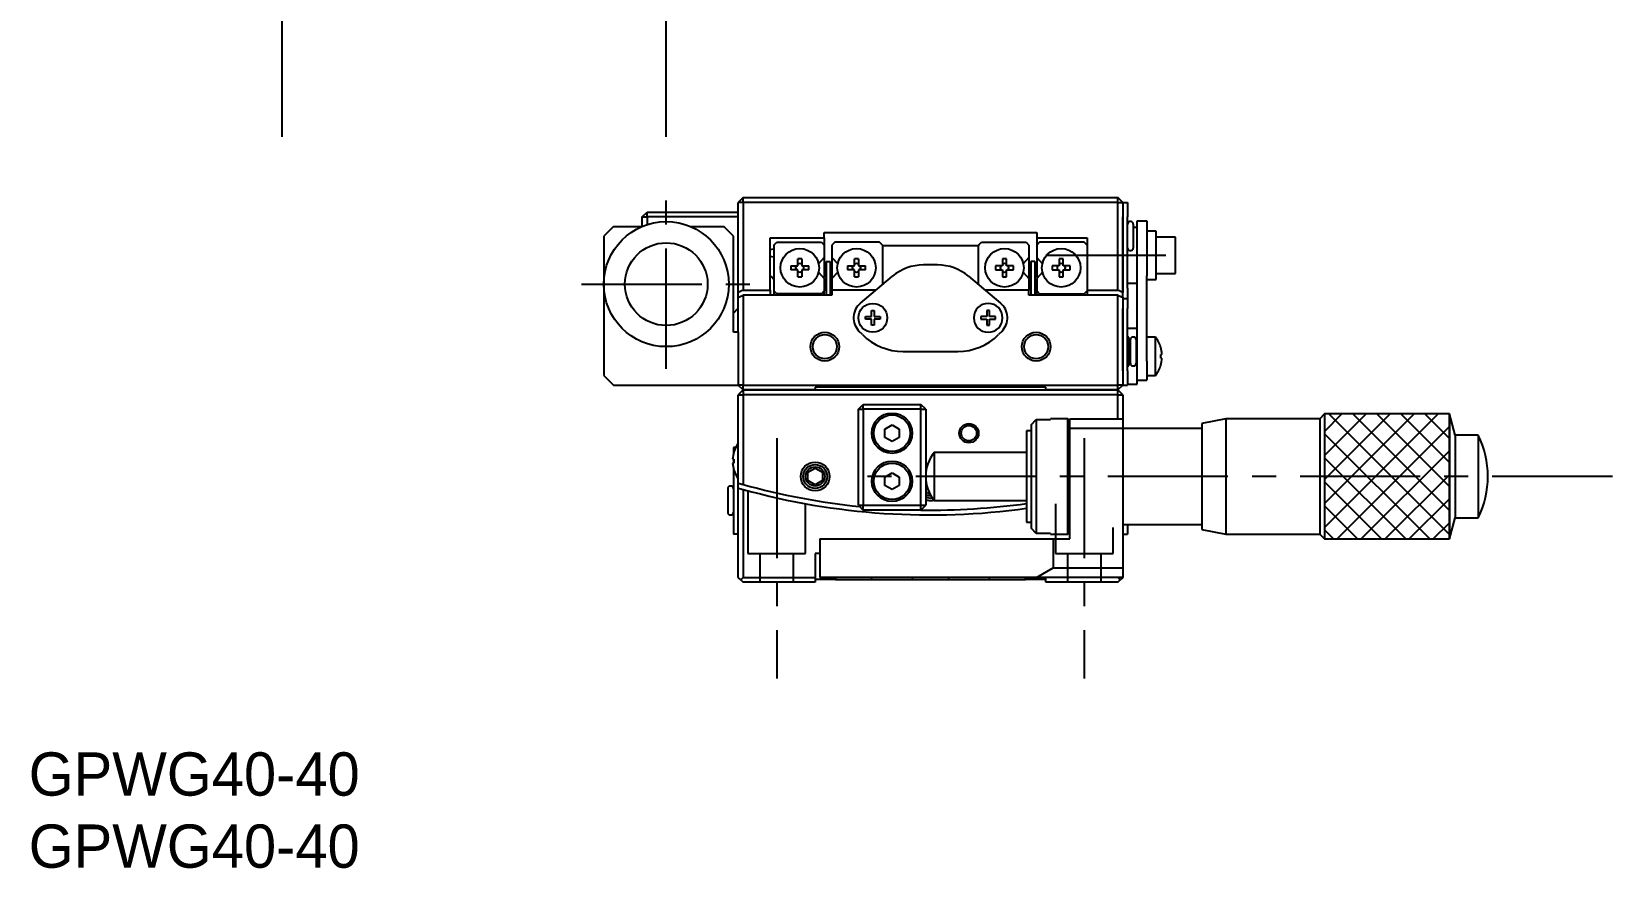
# Model space of a CAD drawing. Extents: x 58 to 392, y -1 to 231.
# Drawn here: x 63.1 to 227.6, y -0.7 to 86.4 of the extents above; entities that cross this region are included whole.
import ezdxf

# ---------------------------------------------------------------- set-up
doc = ezdxf.new("R2010")
doc.units = 0
doc.header["$LTSCALE"] = 10
doc.linetypes.add('CENTER', pattern=[2, 1.25, -0.25, 0.25, -0.25])
doc.linetypes.add('DASHED', pattern=[3.5, 2, -1.5])
doc.layers.get('0').update_dxf_attribs({"linetype": 'CONTINUOUS'})
doc.layers.add('CENTER', color=1, linetype='CENTER')
doc.styles.get("Standard").update_dxf_attribs({"font": 'FGP教科書体NT-M'})

msp = doc.modelspace()

# ---------------------------------------------------------------- linework, layer by layer
at = {"color": 7, "linetype": 'CONTINUOUS'}
for p, q in [((137.182975, 69.09333), (136.682975, 68.59333)), ((137.182975, 68.59333), (137.182975, 69.09333)), ((137.182975, 69.09333), (176.182975, 69.09333)), ((176.182975, 68.59333), (176.182975, 69.09333)), ((176.682975, 68.59333), (176.182975, 69.09333)), ((126.682975, 67.09333), (127.182975, 67.59333)), ((127.182975, 67.09333), (127.182975, 67.59333)), ((127.182975, 67.59333), (136.682975, 67.59333)), ((137.182975, 68.59333), (136.682975, 68.59333)), ((136.682975, 59.273655), (136.682975, 68.59333)), ((176.182975, 68.59333), (137.182975, 68.59333)), ((137.182975, 68.59333), (137.182975, 59.472266)), ((176.182975, 59.472266), (176.182975, 68.59333)), ((176.182975, 68.59333), (176.682975, 68.59333)), ((176.682975, 68.59333), (177.182975, 68.59333)), ((176.682975, 68.59333), (176.682975, 67.09333)), ((177.182975, 68.59333), (177.182975, 67.09333)), ((123.682975, 66.09333), (122.682975, 65.09333)), ((123.682975, 66.09333), (126.682977, 66.09333)), ((126.682975, 67.09333), (127.182975, 67.09333)), ((126.682975, 66.09333), (126.682975, 67.09333)), ((136.682975, 67.09333), (127.182975, 67.09333)), ((127.182975, 67.09333), (127.182975, 66.277987)), ((131.682972, 66.09333), (135.182975, 66.09333)), ((136.182975, 65.09333), (135.182975, 66.09333)), ((176.682975, 59.69381), (176.682975, 67.09333)), ((176.682975, 67.09333), (176.682975, 59.69381)), ((177.182975, 59.69381), (177.182975, 67.09333)), ((177.532975, 66.59333), (177.432975, 66.59333)), ((177.782975, 66.34333), (177.782975, 63.84333)), ((178.182975, 65.99333), (177.782975, 65.99333)), ((178.182975, 66.69333), (179.182975, 66.69333)), ((178.182975, 65.69333), (178.182975, 66.69333)), ((179.182975, 66.69333), (179.182975, 65.69333)), ((122.682975, 65.09333), (122.682975, 60.09333)), ((136.182975, 55.09333), (136.182975, 65.09333)), ((139.982975, 64.909056), (145.632975, 64.909056)), ((139.982975, 61.093325), (139.982975, 64.909056)), ((140.382975, 64.144025), (140.682975, 64.469905)), ((140.682975, 64.469905), (145.332975, 64.469905)), ((145.332975, 64.469905), (145.632975, 64.144025)), ((145.632975, 65.458481), (167.732975, 65.458481)), ((145.632975, 64.909056), (145.632975, 65.458481)), ((145.632975, 64.909056), (145.632975, 64.133347)), ((146.732975, 64.469905), (146.432975, 64.144025)), ((151.382975, 64.469905), (146.732975, 64.469905)), ((151.682975, 64.144025), (151.382975, 64.469905)), ((161.682975, 64.144025), (161.982975, 64.469905)), ((161.982975, 64.469905), (166.632975, 64.469905)), ((166.632975, 64.469905), (166.932975, 64.144025)), ((167.732975, 65.458481), (167.732975, 64.909056)), ((167.732975, 64.909056), (172.982975, 64.909056)), ((167.732975, 64.909056), (167.732975, 64.144025)), ((168.032975, 64.469905), (167.732975, 64.144025)), ((172.682975, 64.469905), (168.032975, 64.469905)), ((172.982975, 64.144025), (172.682975, 64.469905)), ((172.982975, 64.909056), (172.982975, 59.472266)), ((178.182975, 61.96333), (178.182975, 65.69333)), ((179.182975, 65.69333), (179.182975, 61.96333)), ((180.182975, 65.59333), (179.182975, 65.59333)), ((180.182975, 63.09333), (180.182975, 65.59333)), ((182.182975, 64.99333), (180.182975, 64.99333)), ((182.182975, 63.09333), (182.182975, 64.99333)), ((139.982975, 63.683663), (140.38293, 63.750778)), ((140.382912, 62.902335), (139.982975, 62.959641)), ((140.382975, 64.144025), (140.382975, 59.401882)), ((142.882975, 61.99333), (142.882975, 62.722038)), ((143.282975, 62.722038), (143.282975, 61.99333)), ((145.632975, 62.859372), (145.037598, 62.21632)), ((145.632975, 64.144025), (145.632975, 62.859372)), ((145.632975, 62.859372), (145.632975, 60.797218)), ((146.432975, 64.144025), (146.432975, 62.859372)), ((146.432975, 62.859372), (146.432975, 60.673515)), ((146.432975, 62.859372), (147.028351, 62.21632)), ((148.782975, 61.99333), (148.782975, 62.722038)), ((149.182975, 62.722038), (149.182975, 61.99333)), ((151.682975, 64.144025), (151.682975, 64.09333)), ((161.682975, 64.09333), (151.682975, 64.09333)), ((151.682975, 64.09333), (151.682975, 60.043244)), ((161.682975, 64.144025), (161.682975, 64.09333)), ((161.682975, 60.043244), (161.682975, 64.09333)), ((164.182975, 62.722038), (164.182975, 61.99333)), ((164.582975, 61.99333), (164.582975, 62.722038)), ((166.932975, 62.859372), (166.337598, 62.21632)), ((166.932975, 64.144025), (166.932975, 62.859372)), ((166.932975, 62.859372), (166.932975, 60.673515)), ((167.732975, 64.144025), (167.732975, 62.859372)), ((167.732975, 62.859372), (168.328351, 62.21632)), ((167.732975, 62.859372), (167.732975, 60.797232)), ((170.082975, 62.722038), (170.082975, 61.99333)), ((170.482975, 61.99333), (170.482975, 62.722038)), ((177.432975, 63.59333), (177.532975, 63.59333)), ((180.182975, 60.59333), (180.182975, 63.09333)), ((182.182975, 61.19333), (182.182975, 63.09333)), ((139.982975, 59.593325), (139.982975, 61.093325)), ((140.132975, 60.84333), (139.982975, 60.99333)), ((142.154266, 61.99333), (142.882975, 61.99333)), ((142.882975, 61.59333), (142.154266, 61.59333)), ((142.882975, 60.864621), (142.882975, 61.59333)), ((143.282975, 61.99333), (144.011683, 61.99333)), ((143.282975, 61.59333), (143.282975, 60.864621)), ((144.011683, 61.59333), (143.282975, 61.59333)), ((145.026697, 61.325392), (145.632975, 60.673515)), ((145.632975, 61.09333), (145.832975, 61.09333)), ((145.832794, 60.92894), (145.633059, 60.813871)), ((145.832975, 62.452664), (146.232975, 62.452664)), ((145.832975, 62.452664), (145.832975, 58.933585)), ((146.232937, 62.292322), (146.43292, 62.314871)), ((146.432952, 62.018392), (146.232946, 62.035555)), ((146.232975, 62.452664), (146.232975, 58.933585)), ((146.432975, 62.09333), (146.232975, 62.09333)), ((146.232975, 61.09333), (146.432975, 61.09333)), ((147.039252, 61.325392), (146.432975, 60.673515)), ((148.054266, 61.99333), (148.782975, 61.99333)), ((148.782975, 61.59333), (148.054266, 61.59333)), ((148.782975, 60.864621), (148.782975, 61.59333)), ((149.182975, 61.99333), (149.911683, 61.99333)), ((149.182975, 61.59333), (149.182975, 60.864621)), ((149.911683, 61.59333), (149.182975, 61.59333)), ((149.397399, 58.125419), (152.732085, 60.923552)), ((157.419926, 62.09333), (155.946023, 62.09333)), ((160.633864, 60.923552), (163.96855, 58.125419)), ((164.182975, 61.99333), (163.454266, 61.99333)), ((163.454266, 61.59333), (164.182975, 61.59333)), ((164.182975, 61.59333), (164.182975, 60.864621)), ((165.311683, 61.99333), (164.582975, 61.99333)), ((164.582975, 60.864621), (164.582975, 61.59333)), ((164.582975, 61.59333), (165.311683, 61.59333)), ((166.326697, 61.325392), (166.932975, 60.673515)), ((167.132975, 62.09333), (166.932975, 62.09333)), ((166.932975, 61.09333), (167.132975, 61.09333)), ((167.133096, 62.035566), (166.932981, 62.018391)), ((166.932983, 62.314874), (167.133047, 62.292317)), ((167.532975, 62.452664), (167.132975, 62.452664)), ((167.132975, 62.452664), (167.132975, 58.933585)), ((167.532975, 62.452664), (167.532975, 58.933585)), ((167.532975, 61.09333), (167.732975, 61.09333)), ((167.732901, 60.813863), (167.533223, 60.928914)), ((168.339252, 61.325392), (167.732975, 60.673515)), ((170.082975, 61.99333), (169.354266, 61.99333)), ((169.354266, 61.59333), (170.082975, 61.59333)), ((170.082975, 61.59333), (170.082975, 60.864621)), ((171.211683, 61.99333), (170.482975, 61.99333)), ((170.482975, 60.864621), (170.482975, 61.59333)), ((170.482975, 61.59333), (171.211683, 61.59333)), ((178.182975, 60.96333), (178.182975, 61.96333)), ((178.182975, 54.063023), (178.182975, 60.96333)), ((179.182975, 61.96333), (179.182975, 60.96333)), ((179.182975, 52.09333), (179.182975, 60.96333)), ((180.182975, 61.19333), (182.182975, 61.19333)), ((122.682975, 60.09333), (122.682975, 50.59333)), ((136.682975, 58.737099), (136.682975, 59.273655)), ((137.182975, 59.472266), (139.982975, 59.472266)), ((139.982975, 59.472266), (139.982975, 59.593325)), ((139.982975, 59.472266), (139.982975, 58.933585)), ((140.382975, 60.59333), (140.132975, 60.84333)), ((140.682975, 59.080831), (140.382975, 59.401882)), ((140.382975, 59.401882), (140.382975, 58.933585)), ((145.632975, 59.401882), (145.332975, 59.080831)), ((145.632975, 60.673515), (145.632975, 59.401882)), ((145.632975, 58.933585), (145.632975, 59.401882)), ((146.432975, 60.575142), (146.232975, 60.769167)), ((146.432975, 60.673515), (146.432975, 59.472266)), ((146.432975, 59.472266), (146.432975, 58.933585)), ((151.002509, 59.472266), (146.432975, 59.472266)), ((166.932975, 59.472266), (162.36344, 59.472266)), ((167.132975, 60.769167), (166.932975, 60.575142)), ((166.932975, 60.673515), (166.932975, 59.472266)), ((166.932975, 58.933585), (166.932975, 59.472266)), ((167.732975, 60.673515), (167.732975, 59.401882)), ((167.732975, 59.401882), (168.032975, 59.080831)), ((167.732975, 58.933585), (167.732975, 59.401882)), ((172.682975, 59.080831), (172.982975, 59.401882)), ((172.982975, 59.472266), (176.182975, 59.472266)), ((172.982975, 59.472266), (172.982975, 58.933585)), ((176.682975, 59.273655), (176.682975, 59.69381)), ((176.682975, 59.69381), (176.682975, 59.273655)), ((176.682975, 59.228943), (176.682975, 59.273655)), ((176.682975, 59.273655), (176.682975, 59.228943)), ((176.682975, 58.757327), (176.682975, 59.228943)), ((177.182975, 60.19333), (178.182975, 60.19333)), ((177.182975, 59.69381), (177.182975, 58.757327)), ((179.182975, 60.59333), (180.182975, 60.59333)), ((136.182975, 57.09333), (136.682975, 57.59333)), ((136.682975, 55.09333), (136.682975, 58.737099)), ((137.182975, 58.933585), (137.182975, 49.59333)), ((146.432975, 58.933585), (137.182975, 58.933585)), ((145.332975, 59.080831), (140.682975, 59.080831)), ((140.682975, 58.933585), (140.682975, 59.080831)), ((145.332975, 59.080831), (145.332975, 58.933585)), ((176.182975, 58.933585), (166.932975, 58.933585)), ((168.032975, 59.080831), (172.682975, 59.080831)), ((168.032975, 59.080831), (168.032975, 58.933585)), ((172.682975, 58.933585), (172.682975, 59.080831)), ((176.182975, 49.59333), (176.182975, 58.933585)), ((176.682975, 58.737099), (176.682975, 57.563605)), ((177.182975, 58.563605), (176.682975, 58.563605)), ((177.182975, 58.757327), (177.182975, 58.563605)), ((177.182975, 58.563605), (177.182975, 57.563605)), ((149.932975, 56.71833), (150.557975, 56.71833)), ((149.932975, 56.46833), (149.932975, 56.71833)), ((150.557975, 56.46833), (149.932975, 56.46833)), ((150.557975, 57.34333), (150.807975, 57.34333)), ((150.557975, 56.71833), (150.557975, 57.34333)), ((150.557975, 55.84333), (150.557975, 56.46833)), ((150.807975, 57.34333), (150.807975, 56.71833)), ((150.807975, 56.71833), (151.432975, 56.71833)), ((151.432975, 56.46833), (150.807975, 56.46833)), ((150.807975, 56.46833), (150.807975, 55.84333)), ((151.432975, 56.71833), (151.432975, 56.46833)), ((162.557975, 56.71833), (161.932975, 56.71833)), ((161.932975, 56.71833), (161.932975, 56.46833)), ((161.932975, 56.46833), (162.557975, 56.46833)), ((162.807975, 57.34333), (162.557975, 57.34333)), ((162.557975, 57.34333), (162.557975, 56.71833)), ((162.557975, 56.46833), (162.557975, 55.84333)), ((162.807975, 56.71833), (162.807975, 57.34333)), ((163.432975, 56.71833), (162.807975, 56.71833)), ((162.807975, 55.84333), (162.807975, 56.46833)), ((162.807975, 56.46833), (163.432975, 56.46833)), ((163.432975, 56.46833), (163.432975, 56.71833)), ((176.682975, 57.563605), (176.682975, 54.09333)), ((176.682975, 54.09333), (176.682975, 57.563605)), ((177.182975, 51.09333), (177.182975, 57.563605)), ((136.682975, 55.09333), (136.182975, 55.09333)), ((136.682975, 55.09333), (136.682975, 49.59333)), ((149.597188, 54.850689), (149.268761, 55.179116)), ((150.807975, 55.84333), (150.557975, 55.84333)), ((162.557975, 55.84333), (162.807975, 55.84333)), ((164.097188, 55.179116), (163.768761, 54.850689)), ((178.182975, 55.49333), (177.182975, 55.49333)), ((177.332975, 54.59333), (177.182975, 54.59333)), ((177.332975, 53.09333), (177.332975, 54.59333)), ((177.482975, 51.84333), (177.482975, 54.34333)), ((177.832975, 54.59333), (177.732975, 54.59333)), ((178.082975, 54.34333), (178.082975, 51.84333)), ((180.080974, 54.59333), (179.182975, 54.59333)), ((180.080974, 50.59333), (180.080974, 54.59333)), ((153.839829, 53.09333), (159.52612, 53.09333)), ((176.682975, 52.09333), (176.682975, 54.09333)), ((176.682975, 54.09333), (176.682975, 52.09333)), ((177.482975, 54.09333), (177.332975, 54.09333)), ((177.332975, 51.59333), (177.332975, 53.09333)), ((178.182975, 52.59333), (178.182975, 54.063023)), ((180.638707, 53.522038), (180.638707, 53.54333)), ((180.638707, 52.79333), (180.77045, 52.79333)), ((180.638707, 52.39333), (180.638707, 52.79333)), ((176.682975, 51.09333), (176.682975, 52.09333)), ((176.682975, 52.09333), (176.682975, 51.09333)), ((176.682975, 51.09333), (176.682975, 49.59333)), ((177.182975, 51.59333), (177.332975, 51.59333)), ((177.182975, 51.09333), (177.182975, 49.59333)), ((177.332975, 52.09333), (177.482975, 52.09333)), ((177.732975, 51.59333), (177.832975, 51.59333)), ((178.182975, 49.69333), (178.182975, 52.59333)), ((179.182975, 52.09333), (179.182975, 50.09333)), ((180.77045, 52.39333), (180.638707, 52.39333)), ((180.638707, 51.64333), (180.638707, 51.664621)), ((122.682975, 50.59333), (123.682975, 49.59333)), ((123.682975, 49.59333), (136.682975, 49.59333)), ((137.182975, 49.09333), (136.682975, 49.59333)), ((137.182975, 49.59333), (136.682975, 49.59333)), ((137.182975, 49.09333), (137.182975, 49.59333)), ((137.182975, 49.59333), (176.182975, 49.59333)), ((168.682975, 49.39333), (144.682975, 49.39333)), ((144.682975, 49.39333), (144.682975, 49.09333)), ((168.682975, 49.09333), (168.682975, 49.39333)), ((176.182975, 49.09333), (176.182975, 49.59333)), ((176.682975, 49.59333), (176.182975, 49.59333)), ((176.682975, 49.59333), (176.182975, 49.09333)), ((176.682975, 49.59333), (177.182975, 49.59333)), ((177.182975, 49.69333), (178.182975, 49.69333)), ((178.182975, 50.09333), (179.182975, 50.09333)), ((179.182975, 50.59333), (180.080974, 50.59333)), ((137.182975, 49.09333), (136.682975, 48.59333)), ((136.682975, 48.59333), (137.182975, 48.59333)), ((136.682975, 39.40653), (136.682975, 48.59333)), ((144.682975, 49.09333), (137.182975, 49.09333)), ((137.182975, 49.09333), (137.182975, 48.59333)), ((137.182975, 49.09333), (144.682975, 49.09333)), ((176.182975, 48.59333), (137.182975, 48.59333)), ((137.182975, 48.59333), (137.182975, 39.264969)), ((144.682975, 49.09333), (168.682975, 49.09333)), ((176.182975, 49.09333), (168.682975, 49.09333)), ((168.682975, 49.09333), (176.182975, 49.09333)), ((176.182975, 48.59333), (176.182975, 49.09333)), ((176.682975, 48.59333), (176.182975, 49.09333)), ((176.182975, 48.59333), (176.682975, 48.59333)), ((176.182975, 46.09333), (176.182975, 48.59333)), ((176.682975, 48.59333), (176.682975, 46.09333)), ((149.182975, 47.09333), (149.682975, 47.59333)), ((149.182975, 47.09333), (149.682975, 47.09333)), ((149.182975, 37.09333), (149.182975, 47.09333)), ((149.682975, 47.09333), (149.682975, 47.59333)), ((149.682975, 47.59333), (155.682975, 47.59333)), ((155.682975, 47.09333), (149.682975, 47.09333)), ((149.682975, 47.09333), (149.682975, 37.09333)), ((155.682975, 47.09333), (155.682975, 47.59333)), ((156.182975, 47.09333), (155.682975, 47.59333)), ((155.682975, 47.09333), (156.182975, 47.09333)), ((155.682975, 37.09333), (155.682975, 47.09333)), ((156.182975, 47.09333), (156.182975, 37.09333)), ((169.182975, 46.009409), (169.182975, 46.09333)), ((170.982975, 46.09333), (169.182975, 46.09333)), ((170.982975, 34.09333), (170.982975, 46.09333)), ((171.182975, 45.89333), (170.982975, 46.09333)), ((171.182975, 46.09333), (176.682975, 46.09333)), ((171.182975, 45.09333), (171.182975, 46.09333)), ((176.682975, 46.09333), (176.682975, 45.09333)), ((187.432974, 46.093326), (184.932975, 45.593327)), ((187.432974, 46.093326), (187.432974, 34.093334)), ((197.182979, 46.093326), (187.432974, 46.093326)), ((197.682981, 46.593329), (197.182979, 46.093326)), ((197.182979, 46.093326), (197.182979, 34.093334)), ((197.682981, 46.593329), (197.682981, 33.593331)), ((210.682982, 46.593329), (197.682981, 46.593329)), ((210.682982, 46.593329), (197.682981, 46.593329)), ((197.682981, 46.593329), (197.682981, 33.593331)), ((210.682982, 46.593329), (210.682982, 33.593331)), ((211.27247, 44.39333), (210.682982, 46.593329)), ((210.682982, 33.593331), (210.682982, 46.593329)), ((151.932975, 45.026342), (152.682975, 45.459355)), ((151.932975, 44.160317), (151.932975, 45.026342)), ((152.682975, 45.459355), (153.432975, 45.026342)), ((153.432975, 45.026342), (153.432975, 44.160317)), ((166.682975, 44.84333), (166.682975, 35.34333)), ((167.182975, 44.84333), (166.682975, 44.84333)), ((167.182975, 45.501657), (167.682975, 46.009409)), ((167.182975, 34.685003), (167.182975, 45.501657)), ((167.682975, 46.009409), (167.682975, 34.17725)), ((167.682975, 46.009409), (169.182975, 46.009409)), ((171.182975, 33.59333), (171.182975, 45.09333)), ((176.682975, 45.09333), (171.182975, 45.09333)), ((176.682975, 45.09333), (176.682975, 30.59333)), ((184.932975, 45.09333), (176.682975, 45.09333)), ((184.932975, 45.593327), (184.932975, 34.593333)), ((136.405476, 43.09333), (136.182975, 43.09333)), ((136.182975, 43.09333), (136.182975, 42.461444)), ((152.682975, 43.727304), (151.932975, 44.160317)), ((153.432975, 44.160317), (152.682975, 43.727304)), ((211.27247, 44.39333), (211.27247, 35.79333)), ((213.682981, 44.39333), (211.27247, 44.39333)), ((213.682981, 44.39333), (213.682981, 35.79333)), ((136.095499, 41.89333), (136.227242, 41.89333)), ((136.227242, 41.49333), (136.095499, 41.49333)), ((136.182975, 41.89333), (136.182975, 41.49333)), ((136.227242, 42.64333), (136.227242, 42.622038)), ((136.227242, 41.89333), (136.227242, 41.49333)), ((157.060484, 42.593326), (157.060484, 37.593334)), ((166.682975, 42.593326), (157.060484, 42.593326)), ((136.182975, 40.925215), (136.182975, 39.125419)), ((136.227242, 40.764621), (136.227242, 40.74333)), ((143.932975, 40.526342), (144.682975, 40.959355)), ((143.932975, 39.660317), (143.932975, 40.526342)), ((144.682975, 39.227304), (143.932975, 39.660317)), ((144.682975, 40.959355), (145.432975, 40.526342)), ((145.432975, 39.660317), (144.682975, 39.227304)), ((145.432975, 40.526342), (145.432975, 39.660317)), ((151.932975, 40.026342), (152.682975, 40.459355)), ((151.932975, 39.160317), (151.932975, 40.026342)), ((152.682975, 40.459355), (153.432975, 40.026342)), ((153.432975, 40.026342), (153.432975, 39.160317)), ((156.182975, 39.67068), (156.204097, 39.682875)), ((135.582975, 38.84333), (135.582975, 36.34333)), ((135.932975, 39.09333), (135.832975, 39.09333)), ((136.182975, 39.125419), (136.182975, 36.179116)), ((136.682975, 38.886492), (136.682975, 39.40653)), ((136.682975, 29.59333), (136.682975, 38.886492)), ((137.182975, 38.745977), (137.182975, 29.59333)), ((152.682975, 38.727304), (151.932975, 39.160317)), ((153.432975, 39.160317), (152.682975, 38.727304)), ((156.628503, 38.258754), (156.182975, 38.515979)), ((149.182975, 37.09333), (149.682975, 37.09333)), ((149.182975, 37.09333), (149.682975, 36.59333)), ((149.682975, 36.59333), (149.682975, 37.09333)), ((149.682975, 37.09333), (155.682975, 37.09333)), ((155.682975, 36.59333), (149.682975, 36.59333)), ((155.682975, 36.59333), (155.682975, 37.09333)), ((155.682975, 37.09333), (156.182975, 37.09333)), ((155.682975, 36.59333), (156.182975, 37.09333)), ((157.060484, 37.593334), (166.682975, 37.593334)), ((135.832975, 36.09333), (135.932975, 36.09333)), ((136.182975, 36.179116), (136.182975, 35.850689)), ((136.182975, 35.850689), (136.182975, 34.09333)), ((166.682975, 35.34333), (167.182975, 35.34333)), ((167.682975, 34.17725), (167.182975, 34.685003)), ((176.682975, 35.09333), (184.932975, 35.09333)), ((177.182975, 35.09333), (177.182975, 34.09333)), ((184.932975, 34.593333), (187.432974, 34.093334)), ((210.682982, 33.593331), (211.27247, 35.79333)), ((211.27247, 35.79333), (213.682981, 35.79333)), ((136.682975, 34.09333), (136.182975, 34.09333)), ((145.182975, 33.59333), (145.182975, 32.09333)), ((145.182975, 33.59333), (169.431686, 33.59333)), ((169.182975, 34.17725), (167.682975, 34.17725)), ((169.182975, 34.09333), (169.182975, 34.17725)), ((169.182975, 34.09333), (170.982975, 34.09333)), ((169.431686, 33.59333), (169.431686, 30.59333)), ((169.431686, 33.59333), (171.182975, 33.59333)), ((170.982975, 34.09333), (171.182975, 34.29333)), ((176.682975, 34.09333), (177.182975, 34.09333)), ((187.432974, 34.093334), (197.182979, 34.093334)), ((197.182979, 34.093334), (197.682981, 33.593331)), ((197.682981, 33.593331), (210.682982, 33.593331)), ((197.682981, 33.593331), (210.682982, 33.593331)), ((144.682975, 32.09333), (144.682975, 29.59333)), ((145.182975, 32.09333), (144.682975, 32.09333)), ((145.182975, 32.09333), (145.182975, 29.59333)), ((167.699635, 29.59333), (169.431686, 30.59333)), ((169.431686, 30.59333), (176.682975, 30.59333)), ((176.682975, 30.59333), (176.682975, 29.59333)), ((136.932975, 29.34333), (136.682975, 29.59333)), ((137.182975, 29.59333), (136.932975, 29.34333)), ((136.932975, 29.34333), (137.182975, 29.09333)), ((137.182975, 29.59333), (144.682975, 29.59333)), ((144.682975, 29.09333), (137.182975, 29.09333)), ((144.682975, 29.59333), (144.682975, 29.09333)), ((146.782975, 29.39333), (144.682975, 29.39333)), ((167.699635, 29.59333), (145.182975, 29.59333)), ((146.782975, 29.59333), (146.782975, 29.39333)), ((146.782975, 29.39333), (150.582975, 29.39333)), ((150.582975, 29.39333), (150.582975, 29.59333)), ((150.582975, 29.39333), (154.782975, 29.39333)), ((154.782975, 29.59333), (154.782975, 29.39333)), ((154.782975, 29.39333), (158.582975, 29.39333)), ((158.582975, 29.39333), (158.582975, 29.59333)), ((158.582975, 29.39333), (162.782975, 29.39333)), ((162.782975, 29.59333), (162.782975, 29.39333)), ((162.782975, 29.39333), (166.582975, 29.39333)), ((166.582975, 29.39333), (166.582975, 29.59333)), ((168.682975, 29.39333), (166.582975, 29.39333)), ((176.682975, 29.59333), (167.699635, 29.59333)), ((168.682975, 29.09333), (168.682975, 29.59333)), ((176.182975, 29.09333), (168.682975, 29.09333)), ((176.432975, 29.34333), (176.182975, 29.59333)), ((176.182975, 29.09333), (176.432975, 29.34333)), ((176.682975, 29.59333), (176.432975, 29.34333))]:
    msp.add_line(p, q, dxfattribs=at)
at = {"color": 3, "linetype": 'CONTINUOUS'}
for p, q in [((197.682981, 44.772629), (199.50368, 46.593329)), ((197.682981, 42.272629), (202.00368, 46.593329)), ((197.682981, 39.772629), (204.50368, 46.593329)), ((197.682981, 37.272629), (207.00368, 46.593329)), ((197.682981, 34.772629), (209.50368, 46.593329)), ((198.130364, 46.593329), (210.682982, 34.040711)), ((200.630364, 46.593329), (210.682982, 36.540711)), ((203.130364, 46.593329), (210.682982, 39.040711)), ((205.630364, 46.593329), (210.682982, 41.540711)), ((208.130364, 46.593329), (210.682982, 44.040711)), ((210.630364, 46.593329), (210.682982, 46.540711)), ((197.682981, 44.540712), (208.630362, 33.593331)), ((199.003682, 33.593331), (210.682982, 45.27263)), ((201.503682, 33.593331), (210.682982, 42.77263)), ((197.682981, 42.040712), (206.130362, 33.593331)), ((197.682981, 39.540712), (203.630362, 33.593331)), ((204.003682, 33.593331), (210.682982, 40.27263)), ((165.68297, 36.650248), (165.68297, 36.650459)), ((197.682981, 37.040712), (201.130362, 33.593331)), ((206.503682, 33.593331), (210.682982, 37.77263)), ((209.003682, 33.593331), (210.682982, 35.27263)), ((197.682981, 34.540712), (198.630362, 33.593331))]:
    msp.add_line(p, q, dxfattribs=at)
at = {"color": 3, "linetype": 'DASHED'}
for p, q in [((137.682975, 38.609147), (137.682975, 32.09333)), ((143.682975, 32.09333), (143.682975, 37.260229)), ((169.682975, 37.260284), (169.682975, 32.09333)), ((175.68297, 32.09333), (175.68297, 34.79333)), ((137.682975, 32.09333), (143.682975, 32.09333)), ((138.932975, 32.09333), (138.932975, 29.09333)), ((142.432975, 29.09333), (142.432975, 32.09333)), ((169.682975, 32.09333), (175.682975, 32.09333)), ((170.932975, 32.09333), (170.932975, 29.09333)), ((174.432975, 29.09333), (174.432975, 32.09333))]:
    msp.add_line(p, q, dxfattribs=at)
at = {"color": 7, "linetype": 'CONTINUOUS'}
for centre, radius in [((129.182975, 60.09333), 6.499999), ((129.182975, 60.09333), 4.3), ((143.082975, 61.79333), 2), ((148.982975, 61.79333), 2), ((164.382975, 61.79333), 2), ((170.282975, 61.79333), 2), ((150.682975, 56.59333), 1.5), ((145.682975, 53.59333), 1.25), ((167.682975, 53.59333), 1.25), ((152.682975, 44.59333), 2.1), ((152.682975, 44.59333), 1.9), ((160.682975, 44.59333), 0.8), ((144.682975, 40.09333), 1.25), ((152.682975, 39.59333), 2.1), ((152.682975, 39.59333), 1.9), ((144.682975, 40.09333), 1)]:
    msp.add_circle(centre, radius, dxfattribs=at)
at = {"color": 3, "linetype": 'CONTINUOUS'}
for centre, radius in [((145.682975, 53.59333), 1.5), ((167.682975, 53.59333), 1.5), ((160.682975, 44.59333), 1), ((144.682975, 40.09333), 1.5)]:
    msp.add_circle(centre, radius, dxfattribs=at)
at = {"color": 7, "linetype": 'CONTINUOUS'}
for centre, radius, start, end in [((177.432975, 66.34333), 0.25, 90, 180), ((177.532975, 66.34333), 0.25, 0, 90), ((143.082975, 61.79333), 0.95, 77.846803, 102.153197), ((148.982975, 61.79333), 0.95, 77.846803, 102.153197), ((164.382975, 61.79333), 0.95, 77.846803, 102.153197), ((170.282975, 61.79333), 0.95, 77.846803, 102.153197), ((177.432975, 63.84333), 0.25, 180, 270), ((177.532975, 63.84333), 0.25, 270, 0), ((143.082975, 61.79333), 0.95, 167.846803, 192.153197), ((143.082975, 61.79333), 0.435085, 152.633517, 207.366483), ((143.082975, 61.79333), 0.435085, 62.633517, 117.366483), ((143.082975, 61.79333), 0.435085, 242.633517, 297.366483), ((143.082975, 61.79333), 0.95, 257.846803, 282.153197), ((143.082975, 61.79333), 0.435085, 332.633517, 27.366483), ((143.082975, 61.79333), 0.95, 347.846803, 12.153197), ((148.982975, 61.79333), 0.95, 167.846803, 192.153197), ((148.982975, 61.79333), 0.435085, 152.633517, 207.366483), ((148.982975, 61.79333), 0.435085, 62.633517, 117.366483), ((148.982975, 61.79333), 0.435085, 242.633517, 297.366483), ((148.982975, 61.79333), 0.95, 257.846803, 282.153197), ((148.982975, 61.79333), 0.435085, 332.633517, 27.366483), ((148.982975, 61.79333), 0.95, 347.846803, 12.153197), ((155.946023, 57.09333), 5, 90, 130), ((157.419926, 57.09333), 5, 50, 90), ((164.382975, 61.79333), 0.95, 167.846803, 192.153197), ((164.382975, 61.79333), 0.435085, 152.633517, 207.366483), ((164.382975, 61.79333), 0.435085, 62.633517, 117.366483), ((164.382975, 61.79333), 0.435085, 242.633517, 297.366483), ((164.382975, 61.79333), 0.95, 257.846803, 282.153197), ((164.382975, 61.79333), 0.435085, 332.633517, 27.366483), ((164.382975, 61.79333), 0.95, 347.846803, 12.153197), ((170.282975, 61.79333), 0.95, 167.846803, 192.153197), ((170.282975, 61.79333), 0.435085, 152.633517, 207.366483), ((170.282975, 61.79333), 0.435085, 62.633517, 117.366483), ((170.282975, 61.79333), 0.435085, 242.633517, 297.366483), ((170.282975, 61.79333), 0.95, 257.846803, 282.153197), ((170.282975, 61.79333), 0.435085, 332.633517, 27.366483), ((170.282975, 61.79333), 0.95, 347.846803, 12.153197), ((117.182975, 109.09333), 53.5, 291.375953, 291.952128), ((196.182975, 109.09333), 53.5, 248.047872, 248.624047), ((117.182975, 109.09333), 54, 291.168449, 291.738461), ((150.682975, 56.59333), 2, 130, 225), ((162.682975, 56.59333), 1.5, 90, 270), ((162.682975, 56.59333), 1.5, 270, 90), ((162.682975, 56.59333), 2, 315, 50), ((196.182975, 109.09333), 54, 248.261539, 248.831551), ((153.839829, 59.09333), 6, 225, 270), ((159.52612, 59.09333), 6, 270, 315), ((177.732975, 54.34333), 0.25, 90, 180), ((177.832975, 54.34333), 0.25, 0, 90), ((177.582975, 52.59333), 3.2, 17.270005, 38.682187), ((177.582975, 52.59333), 3.193744, 3.59035, 16.905258), ((177.732975, 51.84333), 0.25, 180, 270), ((177.832975, 51.84333), 0.25, 270, 0), ((177.582975, 52.59333), 3.2, 321.317813, 342.729995), ((177.582975, 52.59333), 3.193744, 343.094742, 356.40965), ((139.282975, 41.69333), 3.2, 143.576426, 162.729995), ((204.93798, 40.09333), 9.745001, 333.816209, 26.183791), ((139.282975, 41.69333), 3.193744, 163.094742, 176.40965), ((139.282975, 41.69333), 3.193744, 183.59035, 196.905258), ((160.182979, 40.09333), 3.999997, 141.317811, 180), ((139.282975, 41.69333), 3.2, 197.270005, 215.659088), ((160.182979, 40.09333), 3.999997, 180, 218.682189), ((135.832975, 38.84333), 0.25, 90, 180), ((135.932975, 38.84333), 0.25, 0, 90), ((156.682975, 109.09333), 73, 254.099203, 254.506843), ((156.682975, 109.09333), 72.5, 253.986606, 254.397282), ((156.682975, 109.09333), 72.5, 254.397282, 264.160579), ((156.682975, 109.09333), 73, 254.506843, 277.873494), ((156.682975, 39.09333), 1, 240, 272.036847), ((156.682975, 39.09333), 1.25, 246.421822, 278.447708), ((135.832975, 36.34333), 0.25, 180, 270), ((135.932975, 36.34333), 0.25, 270, 0), ((156.682975, 109.09333), 72.5, 269.209688, 277.928142)]:
    msp.add_arc(centre, radius, start, end, dxfattribs=at)
at = {"color": 3, "linetype": 'CONTINUOUS'}
for start, end in [(250.528779, 270), (270, 283.32138)]:
    msp.add_arc((156.682975, 39.09333), 1.5, start, end, dxfattribs=at)
at = {"layer": 'CENTER', "color": 1, "linetype": 'CENTER'}
for p, q in [((89.199503, 75.42679), (89.199503, 160.42679)), ((129.182975, 75.42679), (129.182975, 150.42679)), ((129.182975, 51.293331), (129.182975, 68.893328)), ((168.682978, 63.09333), (183.682978, 63.09333)), ((120.382976, 60.09333), (137.982973, 60.09333)), ((140.682975, 44.09333), (140.682975, 19.09333)), ((172.682975, 44.09333), (172.682975, 19.09333)), ((227.64145, 40.09333), (148.682978, 40.09333))]:
    msp.add_line(p, q, dxfattribs=at)

# ---------------------------------------------------------------- texts
at = {"color": 7}
for p in [(62.841271, 6.896733), (62.841271, -0.602567)]:
    msp.add_text('GPWG40-40', height=4.5, dxfattribs=at).set_placement(p)

doc.saveas('drawing.dxf')
